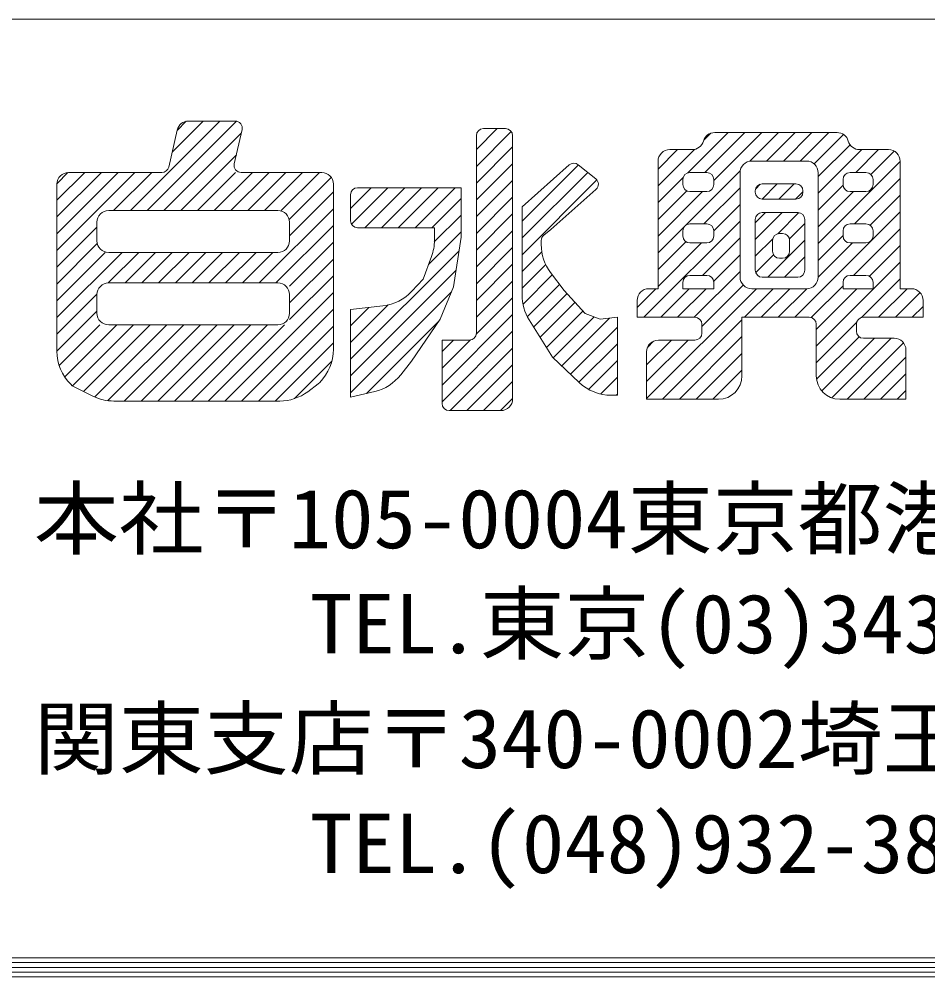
# Model space of a CAD drawing. Units: millimetres at full size; details may follow other scales. Extents: x -1603 to 1599, y -1129 to 1133.
# Drawn here: x -1016.2 to -901.2, y -1129.2 to -1008 of the extents above; entities that cross this region are included whole.
import ezdxf
from ezdxf.enums import TextEntityAlignment as Align

# ---------------------------------------------------------------- set-up
doc = ezdxf.new("R2010")
doc.units = ezdxf.units.MM
doc.header["$LTSCALE"] = 4
doc.layers.add('0-0_0', color=7, linetype='Continuous', lineweight=18)
doc.layers.add('0-F_WAKU', color=7, linetype='Continuous', lineweight=18)
doc.styles.add('ＭＳ ゴシック', font='')
doc.styles.get('ＭＳ ゴシック').set_extended_font_data('MS Gothic')

msp = doc.modelspace()

# ---------------------------------------------------------------- linework, layer by layer
at = {"layer": '0-0_0'}
for p, q in [((-1002.087, -1032.209), (-990.757, -1020.879)), ((-999.966, -1032.209), (-988.652, -1020.896)), ((-996.802, -1024.803), (-992.878, -1020.879)), ((-996.178, -1022.057), (-995.034, -1020.913)), ((-988.82, -1020.879), (-994.728, -1020.879)), ((-997.844, -1032.209), (-988.059, -1022.424)), ((-996.172, -1022.031), (-997.232, -1026.697)), ((-988.941, -1026.303), (-987.954, -1021.964)), ((-958.309, -1024.493), (-955.659, -1021.844)), ((-958.309, -1026.615), (-953.9, -1022.207)), ((-958.309, -1022.732), (-958.309, -1047.714)), ((-958.086, -1022.15), (-958.002, -1022.066)), ((-954.613, -1021.844), (-957.421, -1021.844)), ((-953.725, -1049.027), (-953.725, -1022.732)), ((-931.553, -1027.436), (-926.448, -1022.331)), ((-929.536, -1023.298), (-928.661, -1022.423)), ((-929.388, -1027.393), (-924.326, -1022.331)), ((-928.263, -1028.389), (-922.205, -1022.331)), ((-912.673, -1022.331), (-928.154, -1022.331)), ((-923.722, -1025.97), (-920.084, -1022.331)), ((-921.578, -1025.946), (-917.962, -1022.331)), ((-919.457, -1025.946), (-915.841, -1022.331)), ((-917.336, -1025.946), (-913.72, -1022.331)), ((-915.571, -1026.303), (-911.852, -1022.584)), ((-915.053, -1027.906), (-911.024, -1023.877)), ((-995.723, -1032.209), (-988.683, -1025.169)), ((-958.309, -1028.736), (-953.725, -1024.152)), ((-935.317, -1029.079), (-930.704, -1024.466)), ((-935.317, -1026.958), (-932.86, -1024.5)), ((-931.007, -1024.5), (-933.837, -1024.5)), ((-915.053, -1030.028), (-909.525, -1024.5)), ((-910.296, -1027.393), (-907.404, -1024.5)), ((-906.159, -1024.5), (-909.82, -1024.5)), ((-908.41, -1027.628), (-905.461, -1024.679)), ((-958.309, -1030.857), (-953.725, -1026.274)), ((-952.519, -1033.553), (-945.395, -1026.429)), ((-952.519, -1031.727), (-946.565, -1026.439)), ((-945.421, -1026.409), (-943.21, -1028.176)), ((-935.317, -1025.98), (-935.317, -1042.098)), ((-923.464, -1025.946), (-916.533, -1025.946)), ((-915.053, -1036.392), (-904.679, -1026.018)), ((-904.679, -1042.098), (-904.679, -1025.98)), ((-1011.382, -1030.897), (-1007.872, -1027.388)), ((-1011.382, -1033.019), (-1005.751, -1027.388)), ((-1011.382, -1035.14), (-1003.63, -1027.388)), ((-1011.382, -1037.261), (-1001.508, -1027.388)), ((-1011.373, -1028.767), (-1010.002, -1027.397)), ((-998.098, -1027.388), (-1009.902, -1027.388)), ((-1004.208, -1032.209), (-999.387, -1027.388)), ((-993.602, -1032.209), (-988.78, -1027.388)), ((-991.48, -1032.209), (-986.659, -1027.388)), ((-989.359, -1032.209), (-984.538, -1027.388)), ((-977.882, -1027.388), (-988.075, -1027.388)), ((-987.238, -1032.209), (-982.416, -1027.388)), ((-985.116, -1032.209), (-980.295, -1027.388)), ((-982.995, -1032.209), (-978.174, -1027.388)), ((-952.519, -1035.674), (-944.216, -1027.372)), ((-931.887, -1034.134), (-924.92, -1027.168)), ((-929.151, -1027.393), (-931.293, -1027.393)), ((-924.944, -1040.618), (-924.944, -1027.426)), ((-915.053, -1027.426), (-915.053, -1040.618)), ((-909.008, -1027.393), (-911.028, -1027.393)), ((-1011.382, -1028.868), (-1011.382, -1050.005)), ((-981.95, -1033.286), (-976.678, -1028.013)), ((-976.402, -1049.764), (-976.402, -1028.868)), ((-958.309, -1032.979), (-953.725, -1028.395)), ((-952.519, -1037.796), (-943.059, -1028.336)), ((-935.317, -1031.2), (-932.137, -1028.02)), ((-932.181, -1028.281), (-932.181, -1028.916)), ((-928.263, -1028.916), (-928.263, -1028.281)), ((-922.967, -1029.457), (-922.396, -1028.886)), ((-922.154, -1030.765), (-920.228, -1028.839)), ((-917.87, -1028.839), (-922.126, -1028.839)), ((-920.035, -1030.768), (-918.107, -1028.839)), ((-911.916, -1028.281), (-911.916, -1028.916)), ((-910.441, -1033.902), (-904.679, -1028.14)), ((-908.12, -1028.916), (-908.12, -1028.281)), ((-981.95, -1035.407), (-976.402, -1029.858)), ((-974.23, -1031.93), (-971.617, -1029.316)), ((-974.112, -1033.933), (-969.496, -1029.316)), ((-960.238, -1029.316), (-973.342, -1029.316)), ((-972.437, -1034.379), (-967.374, -1029.316)), ((-970.316, -1034.379), (-965.253, -1029.316)), ((-968.194, -1034.379), (-963.132, -1029.316)), ((-966.073, -1034.379), (-961.01, -1029.316)), ((-960.238, -1034.379), (-960.238, -1029.316)), ((-943.174, -1029.534), (-948.9, -1034.62)), ((-935.317, -1033.321), (-931.697, -1029.702)), ((-935.317, -1035.443), (-929.678, -1029.804)), ((-931.293, -1029.804), (-929.151, -1029.804)), ((-929.533, -1033.902), (-924.944, -1029.312)), ((-923.014, -1029.727), (-923.014, -1029.88)), ((-917.914, -1030.768), (-916.982, -1029.836)), ((-916.982, -1029.88), (-916.982, -1029.727)), ((-915.053, -1032.149), (-911.908, -1029.004)), ((-915.053, -1034.27), (-910.586, -1029.804)), ((-911.028, -1029.804), (-909.008, -1029.804)), ((-974.23, -1030.204), (-974.23, -1033.491)), ((-963.952, -1034.379), (-960.238, -1030.666)), ((-958.309, -1035.1), (-953.725, -1030.516)), ((-922.126, -1030.768), (-917.87, -1030.768)), ((-908.49, -1034.072), (-904.679, -1030.261)), ((-983.43, -1032.209), (-1004.836, -1032.209)), ((-985.792, -1041.37), (-976.402, -1031.98)), ((-952.519, -1042.901), (-952.519, -1031.727)), ((-928.267, -1034.756), (-924.944, -1031.433)), ((-923.014, -1033.746), (-921.723, -1032.455)), ((-923.014, -1035.867), (-919.602, -1032.455)), ((-917.629, -1032.455), (-922.126, -1032.455)), ((-920.158, -1035.133), (-917.494, -1032.469)), ((-918.011, -1045.714), (-904.679, -1032.382)), ((-1006.316, -1033.689), (-1006.316, -1036.033)), ((-981.95, -1036.033), (-981.95, -1033.689)), ((-963.636, -1036.185), (-960.238, -1032.787)), ((-958.309, -1037.221), (-953.725, -1032.638)), ((-937.102, -1045.714), (-924.944, -1033.555)), ((-923.014, -1033.343), (-923.014, -1039.763)), ((-916.741, -1039.763), (-916.741, -1033.343)), ((-1011.382, -1039.383), (-1006.316, -1034.316)), ((-983.67, -1041.37), (-976.402, -1034.101)), ((-973.342, -1034.379), (-963.616, -1034.379)), ((-964.37, -1039.04), (-960.238, -1034.908)), ((-963.616, -1035.956), (-963.616, -1034.379)), ((-958.309, -1039.342), (-953.725, -1034.759)), ((-948.9, -1034.62), (-949.773, -1035.318)), ((-935.317, -1037.564), (-931.948, -1034.196)), ((-932.181, -1034.79), (-932.181, -1035.424)), ((-929.151, -1033.902), (-931.293, -1033.902)), ((-928.263, -1035.424), (-928.263, -1034.79)), ((-918.697, -1035.793), (-916.741, -1033.838)), ((-911.916, -1034.79), (-911.916, -1035.424)), ((-909.008, -1033.902), (-911.028, -1033.902)), ((-910.586, -1040.41), (-904.679, -1034.504)), ((-908.12, -1035.424), (-908.12, -1034.79)), ((-981.95, -1041.771), (-976.402, -1036.222)), ((-950.106, -1036.011), (-950.106, -1036.502)), ((-935.317, -1039.685), (-931.79, -1036.159)), ((-929.678, -1040.41), (-924.944, -1035.676)), ((-923.014, -1037.989), (-920.816, -1035.791)), ((-921.434, -1040.651), (-916.741, -1035.959)), ((-920.842, -1035.995), (-920.842, -1037.353)), ((-919.559, -1035.107), (-919.954, -1035.107)), ((-918.671, -1037.353), (-918.671, -1035.995)), ((-915.053, -1038.513), (-911.916, -1035.377)), ((-1011.382, -1041.504), (-1006.316, -1036.438)), ((-974.23, -1051.022), (-960.502, -1037.293)), ((-958.309, -1041.464), (-953.725, -1036.88)), ((-952.519, -1039.917), (-950.032, -1037.43)), ((-935.317, -1041.807), (-929.822, -1036.312)), ((-931.293, -1036.312), (-929.151, -1036.312)), ((-915.054, -1040.636), (-910.73, -1036.312)), ((-911.028, -1036.312), (-909.008, -1036.312)), ((-908.58, -1040.526), (-904.679, -1036.625)), ((-1011.382, -1043.625), (-1005.269, -1037.513)), ((-1011.382, -1045.747), (-1003.148, -1037.513)), ((-1004.884, -1041.37), (-1001.026, -1037.513)), ((-1004.836, -1037.513), (-983.43, -1037.513)), ((-1002.762, -1041.37), (-998.905, -1037.513)), ((-1000.641, -1041.37), (-996.784, -1037.513)), ((-998.52, -1041.37), (-994.662, -1037.513)), ((-996.398, -1041.37), (-992.541, -1037.513)), ((-994.277, -1041.37), (-990.42, -1037.513)), ((-992.156, -1041.37), (-988.298, -1037.513)), ((-990.034, -1041.37), (-986.177, -1037.513)), ((-987.913, -1041.37), (-984.056, -1037.513)), ((-981.95, -1043.892), (-976.402, -1038.344)), ((-928.28, -1041.133), (-924.944, -1037.797)), ((-922.962, -1040.059), (-920.712, -1037.809)), ((-919.954, -1038.241), (-919.559, -1038.241)), ((-919.312, -1040.651), (-916.741, -1038.08)), ((-974.23, -1053.143), (-960.888, -1039.8)), ((-958.309, -1043.585), (-953.725, -1039.002)), ((-952.519, -1042.038), (-949.52, -1039.039)), ((-915.294, -1049.361), (-904.679, -1038.746)), ((-981.95, -1046.014), (-976.402, -1040.465)), ((-952.403, -1044.044), (-948.704, -1040.345)), ((-948.921, -1040.056), (-947.212, -1042.334)), ((-929.151, -1040.41), (-931.293, -1040.41)), ((-930.739, -1045.714), (-924.944, -1039.918)), ((-922.126, -1040.651), (-917.629, -1040.651)), ((-909.008, -1040.41), (-911.028, -1040.41)), ((-909.555, -1045.744), (-904.679, -1040.868)), ((-983.43, -1041.37), (-1004.836, -1041.37)), ((-958.309, -1045.706), (-953.725, -1041.123)), ((-951.839, -1045.601), (-947.795, -1041.557)), ((-937.97, -1044.46), (-935.608, -1042.098)), ((-936.764, -1055.982), (-922.88, -1042.098)), ((-935.317, -1042.098), (-936.49, -1042.098)), ((-934.981, -1045.714), (-931.365, -1042.098)), ((-932.86, -1045.714), (-929.244, -1042.098)), ((-932.181, -1041.298), (-932.181, -1042.098)), ((-928.263, -1042.098), (-932.181, -1042.098)), ((-929.768, -1046.865), (-924.536, -1041.632)), ((-928.263, -1042.098), (-928.263, -1041.298)), ((-924.375, -1045.714), (-920.759, -1042.098)), ((-916.533, -1042.098), (-923.464, -1042.098)), ((-922.253, -1045.714), (-918.638, -1042.098)), ((-920.132, -1045.714), (-916.514, -1042.096)), ((-915.93, -1045.754), (-911.916, -1041.741)), ((-915.294, -1047.24), (-910.152, -1042.098)), ((-911.916, -1041.298), (-911.916, -1042.098)), ((-908.12, -1042.098), (-911.916, -1042.098)), ((-908.12, -1042.098), (-908.12, -1041.298)), ((-907.404, -1045.714), (-903.788, -1042.098)), ((-903.264, -1042.098), (-904.679, -1042.098)), ((-1011.382, -1047.868), (-1006.316, -1042.802)), ((-1006.316, -1042.85), (-1006.316, -1045.193)), ((-990.131, -1056.316), (-976.402, -1042.586)), ((-981.95, -1045.193), (-981.95, -1042.85)), ((-974.23, -1055.264), (-961.474, -1042.508)), ((-958.321, -1047.84), (-953.725, -1043.244)), ((-951.056, -1046.939), (-946.848, -1042.731)), ((-905.283, -1045.714), (-902.165, -1042.596)), ((-988.01, -1056.316), (-976.402, -1044.708)), ((-974.23, -1048.9), (-969.463, -1044.133)), ((-974.23, -1046.779), (-971.931, -1044.479)), ((-950.24, -1048.244), (-945.832, -1043.837)), ((-937.97, -1043.578), (-937.97, -1045.714)), ((-903.162, -1045.714), (-901.784, -1044.336)), ((-901.784, -1045.714), (-901.784, -1043.578)), ((-1011.382, -1049.989), (-1006.316, -1044.923)), ((-962.651, -1054.292), (-953.725, -1045.366)), ((-949.423, -1049.549), (-944.818, -1044.944)), ((-948.59, -1050.837), (-943.41, -1045.657)), ((-947.503, -1051.871), (-941.451, -1045.819)), ((-940.457, -1045.709), (-940.457, -1055.592)), ((-937.97, -1045.714), (-930.656, -1045.714)), ((-924.702, -1053.12), (-924.702, -1045.714)), ((-924.702, -1045.714), (-916.182, -1045.714)), ((-909.34, -1045.714), (-901.784, -1045.714)), ((-1011.088, -1051.816), (-1005.944, -1046.673)), ((-1010.393, -1053.243), (-1003.823, -1046.673)), ((-1009.428, -1054.399), (-1001.702, -1046.673)), ((-1008.013, -1055.106), (-999.58, -1046.673)), ((-1006.582, -1055.796), (-997.459, -1046.673)), ((-1004.924, -1056.259), (-995.338, -1046.673)), ((-1004.836, -1046.673), (-983.43, -1046.673)), ((-1002.859, -1056.316), (-993.216, -1046.673)), ((-1000.738, -1056.316), (-991.095, -1046.673)), ((-998.616, -1056.316), (-988.974, -1046.673)), ((-996.495, -1056.316), (-986.852, -1046.673)), ((-994.374, -1056.316), (-984.731, -1046.673)), ((-992.252, -1056.316), (-982.61, -1046.673)), ((-985.888, -1056.316), (-976.402, -1046.829)), ((-972.194, -1055.349), (-963.102, -1046.257)), ((-948.659, -1050.771), (-951.618, -1046.04)), ((-946.416, -1052.906), (-940.457, -1046.946)), ((-934.74, -1056.08), (-924.702, -1046.041)), ((-929.768, -1046.602), (-929.768, -1047.718)), ((-915.294, -1051.482), (-910.198, -1046.386)), ((-915.294, -1046.602), (-915.294, -1053.12)), ((-910.228, -1047.478), (-910.228, -1046.602)), ((-962.651, -1056.413), (-953.725, -1047.487)), ((-932.619, -1056.08), (-924.702, -1048.163)), ((-915.255, -1053.564), (-909.873, -1048.183)), ((-914.596, -1055.027), (-907.934, -1048.366)), ((-913.348, -1055.9), (-905.813, -1048.366)), ((-905.436, -1048.366), (-909.34, -1048.366)), ((-983.767, -1056.316), (-976.402, -1048.95)), ((-962.651, -1052.17), (-959.07, -1048.589)), ((-962.651, -1050.049), (-961.204, -1048.602)), ((-953.725, -1056.041), (-953.725, -1048.602)), ((-945.329, -1053.94), (-940.457, -1049.068)), ((-936.764, -1051.74), (-933.631, -1048.606)), ((-936.764, -1053.861), (-931.51, -1048.606)), ((-936.63, -1049.484), (-935.887, -1048.741)), ((-930.656, -1048.606), (-935.284, -1048.606)), ((-911.406, -1056.08), (-904.268, -1048.942)), ((-961.638, -1057.521), (-953.725, -1049.608)), ((-945.307, -1053.961), (-948.659, -1050.771)), ((-936.764, -1050.086), (-936.764, -1056.08)), ((-930.498, -1056.08), (-924.702, -1050.284)), ((-909.284, -1056.08), (-903.956, -1050.75)), ((-903.956, -1056.08), (-903.956, -1049.846)), ((-981.326, -1055.996), (-976.624, -1051.294)), ((-959.516, -1057.521), (-953.725, -1051.73)), ((-944.092, -1054.825), (-940.457, -1051.189)), ((-928.376, -1056.08), (-924.702, -1052.405)), ((-907.163, -1056.08), (-903.956, -1052.872)), ((-957.395, -1057.521), (-953.725, -1053.851)), ((-942.567, -1055.421), (-940.457, -1053.31)), ((-974.23, -1055.834), (-971.172, -1055.106)), ((-940.457, -1055.592), (-941.226, -1055.592)), ((-940.617, -1055.592), (-940.457, -1055.432)), ((-905.042, -1056.08), (-903.956, -1054.993)), ((-1004.195, -1056.316), (-983.199, -1056.316)), ((-955.274, -1057.521), (-953.725, -1055.972)), ((-936.764, -1056.08), (-927.662, -1056.08)), ((-912.334, -1056.08), (-903.956, -1056.08)), ((-961.763, -1057.521), (-955.205, -1057.521))]:
    msp.add_line(p, q, dxfattribs=at)
for points in [[(-967.889, -1053.006), (-966.511, -1051.253), (-962.892, -1045.95), (-961.204, -1041.852), (-960.238, -1035.584), (-960.238, -1034.379)], [(-966.469, -1042.409), (-965.063, -1040.888), (-963.993, -1038.036)], [(-947.212, -1042.334), (-944.558, -1045.227), (-942.628, -1045.95), (-940.457, -1045.709)], [(-974.23, -1055.834), (-974.23, -1044.744), (-970.139, -1044.273)], [(-959.197, -1048.602), (-962.651, -1048.602), (-962.651, -1056.633)], [(-1009.646, -1054.193), (-1009.452, -1054.387), (-1006.841, -1055.691)], [(-979.648, -1055.133), (-978.332, -1054.146), (-978.137, -1053.952)]]:
    msp.add_lwpolyline(points, dxfattribs=at)
for centre, radius, start, end in [((-994.728, -1022.359), 1.48, 90, 167.18945), ((-988.82, -1021.767), 0.888, 347.18945, 90), ((-957.421, -1022.732), 0.888, 90, 180), ((-954.613, -1022.732), 0.888, 0, 90), ((-928.154, -1023.811), 1.48, 90, 164.512), ((-912.673, -1023.811), 1.48, 15.488, 90), ((-931.007, -1023.02), 1.48, 270, 344.512), ((-909.82, -1023.02), 1.48, 195.488, 270), ((-933.837, -1025.98), 1.48, 90, 180), ((-906.159, -1025.98), 1.48, 0, 90), ((-988.075, -1026.5), 0.888, 167.18945, 270), ((-945.975, -1027.102), 0.888, 51.361, 131.612), ((-923.464, -1027.426), 1.48, 90, 180), ((-916.533, -1027.426), 1.48, 0, 90), ((-1009.902, -1028.868), 1.48, 90, 180), ((-998.098, -1026.5), 0.888, 270, 347.18945), ((-977.882, -1028.868), 1.48, 0, 90), ((-931.293, -1028.281), 0.888, 90, 180), ((-929.151, -1028.281), 0.888, 0, 90), ((-911.028, -1028.281), 0.888, 90, 180), ((-909.008, -1028.281), 0.888, 0, 90), ((-943.764, -1028.87), 0.888, 311.612, 51.361), ((-931.293, -1028.916), 0.888, 180, 270), ((-929.151, -1028.916), 0.888, 270, 0), ((-922.126, -1029.727), 0.888, 90, 180), ((-917.87, -1029.727), 0.888, 0, 90), ((-911.028, -1028.916), 0.888, 180, 270), ((-909.008, -1028.916), 0.888, 270, 0), ((-973.342, -1030.204), 0.888, 90, 180), ((-922.126, -1029.88), 0.888, 180, 270), ((-917.87, -1029.88), 0.888, 270, 0), ((-1004.836, -1033.689), 1.48, 90, 180), ((-983.43, -1033.689), 1.48, 0, 90), ((-922.126, -1033.343), 0.888, 90, 180), ((-917.629, -1033.343), 0.888, 0, 90), ((-973.342, -1033.491), 0.888, 180, 270), ((-931.293, -1034.79), 0.888, 90, 180), ((-929.151, -1034.79), 0.888, 0, 90), ((-911.028, -1034.79), 0.888, 90, 180), ((-909.008, -1034.79), 0.888, 0, 90), ((-1004.836, -1036.033), 1.48, 180, 270), ((-983.43, -1036.033), 1.48, 270, 360), ((-969.536, -1035.956), 5.92, 339.43001, 360), ((-949.218, -1036.011), 0.888, 128.639, 180), ((-931.293, -1035.424), 0.888, 180, 270), ((-929.151, -1035.424), 0.888, 270, 0), ((-919.954, -1035.995), 0.888, 90, 180), ((-919.559, -1035.995), 0.888, 0, 90), ((-911.028, -1035.424), 0.888, 180, 270), ((-909.008, -1035.424), 0.888, 270, 0), ((-944.186, -1036.502), 5.92, 180, 216.89), ((-919.954, -1037.353), 0.888, 180, 270), ((-919.559, -1037.353), 0.888, 270, 0), ((-922.126, -1039.763), 0.888, 180, 270), ((-917.629, -1039.763), 0.888, 270, 0), ((-931.293, -1041.298), 0.888, 90, 180), ((-929.151, -1041.298), 0.888, 0, 90), ((-923.464, -1040.618), 1.48, 180, 270), ((-916.533, -1040.618), 1.48, 270, 0), ((-911.028, -1041.298), 0.888, 90, 180), ((-909.008, -1041.298), 0.888, 0, 90), ((-1004.836, -1042.85), 1.48, 90, 180), ((-983.43, -1042.85), 1.48, 0, 90), ((-936.49, -1043.578), 1.48, 90, 180), ((-903.264, -1043.578), 1.48, 0, 90), ((-970.817, -1038.392), 5.92, 276.57711, 317.26948), ((-946.599, -1042.901), 5.92, 180, 212.024), ((-1004.836, -1045.193), 1.48, 180, 270), ((-983.43, -1045.193), 1.48, 270, 360), ((-930.656, -1046.602), 0.888, 0, 90), ((-916.182, -1046.602), 0.888, 0, 90), ((-909.34, -1046.602), 0.888, 90, 180), ((-959.197, -1047.714), 0.888, 270, 360), ((-930.656, -1047.718), 0.888, 270, 0), ((-909.34, -1047.478), 0.888, 180, 270), ((-905.436, -1049.846), 1.48, 0, 90), ((-935.284, -1050.086), 1.48, 90, 180), ((-1005.462, -1050.005), 5.92, 180, 225.02121), ((-982.322, -1049.764), 5.92, 314.97877, 360), ((-972.542, -1049.346), 5.92, 283.38294, 321.82217), ((-927.662, -1053.12), 2.96, 270, 0), ((-912.334, -1053.12), 2.96, 180, 270), ((-941.226, -1049.672), 5.92, 226.418, 270), ((-983.199, -1050.396), 5.92, 270, 306.84955), ((-1004.195, -1050.396), 5.92, 243.4519, 270), ((-961.763, -1056.633), 0.888, 180, 270), ((-955.205, -1056.041), 1.48, 270, 360)]:
    msp.add_arc(centre, radius, start, end, dxfattribs=at)
at = {"layer": '0-F_WAKU'}
for p, q in [((-1602.081, -1007.985), (1597.919, -1007.985)), ((-1600.881, -1126.785), (1596.719, -1126.785)), ((-1602.081, -1127.985), (1597.919, -1127.985)), ((-1601.481, -1127.385), (1597.319, -1127.385)), ((-1603.281, -1129.185), (1599.119, -1129.185)), ((-1602.681, -1128.585), (1598.519, -1128.585))]:
    msp.add_line(p, q, dxfattribs=at)

# ---------------------------------------------------------------- texts
at = {"layer": '0-0_0', "style": 'ＭＳ ゴシック', "width": 1.05}
for s, p in [('本社〒105-0004東京都港区新橋5-8-11新橋エンタービル3Ｆ', (-1014.301, -1077.198)), ('TEL.東京(03)3431-9713(代）  FAX.(03)3431-9708', (-979.354, -1090.487)), ('関東支店〒340-0002埼玉県草加市青柳6-16-1', (-1014.301, -1105.022)), ('TEL.(048)932-3853(代）  FAX.(048)931-8164', (-979.354, -1118.311))]:
    msp.add_text(s, height=7.507, dxfattribs=at).set_placement(p, align=Align.BOTTOM_LEFT)

doc.saveas('drawing.dxf')
